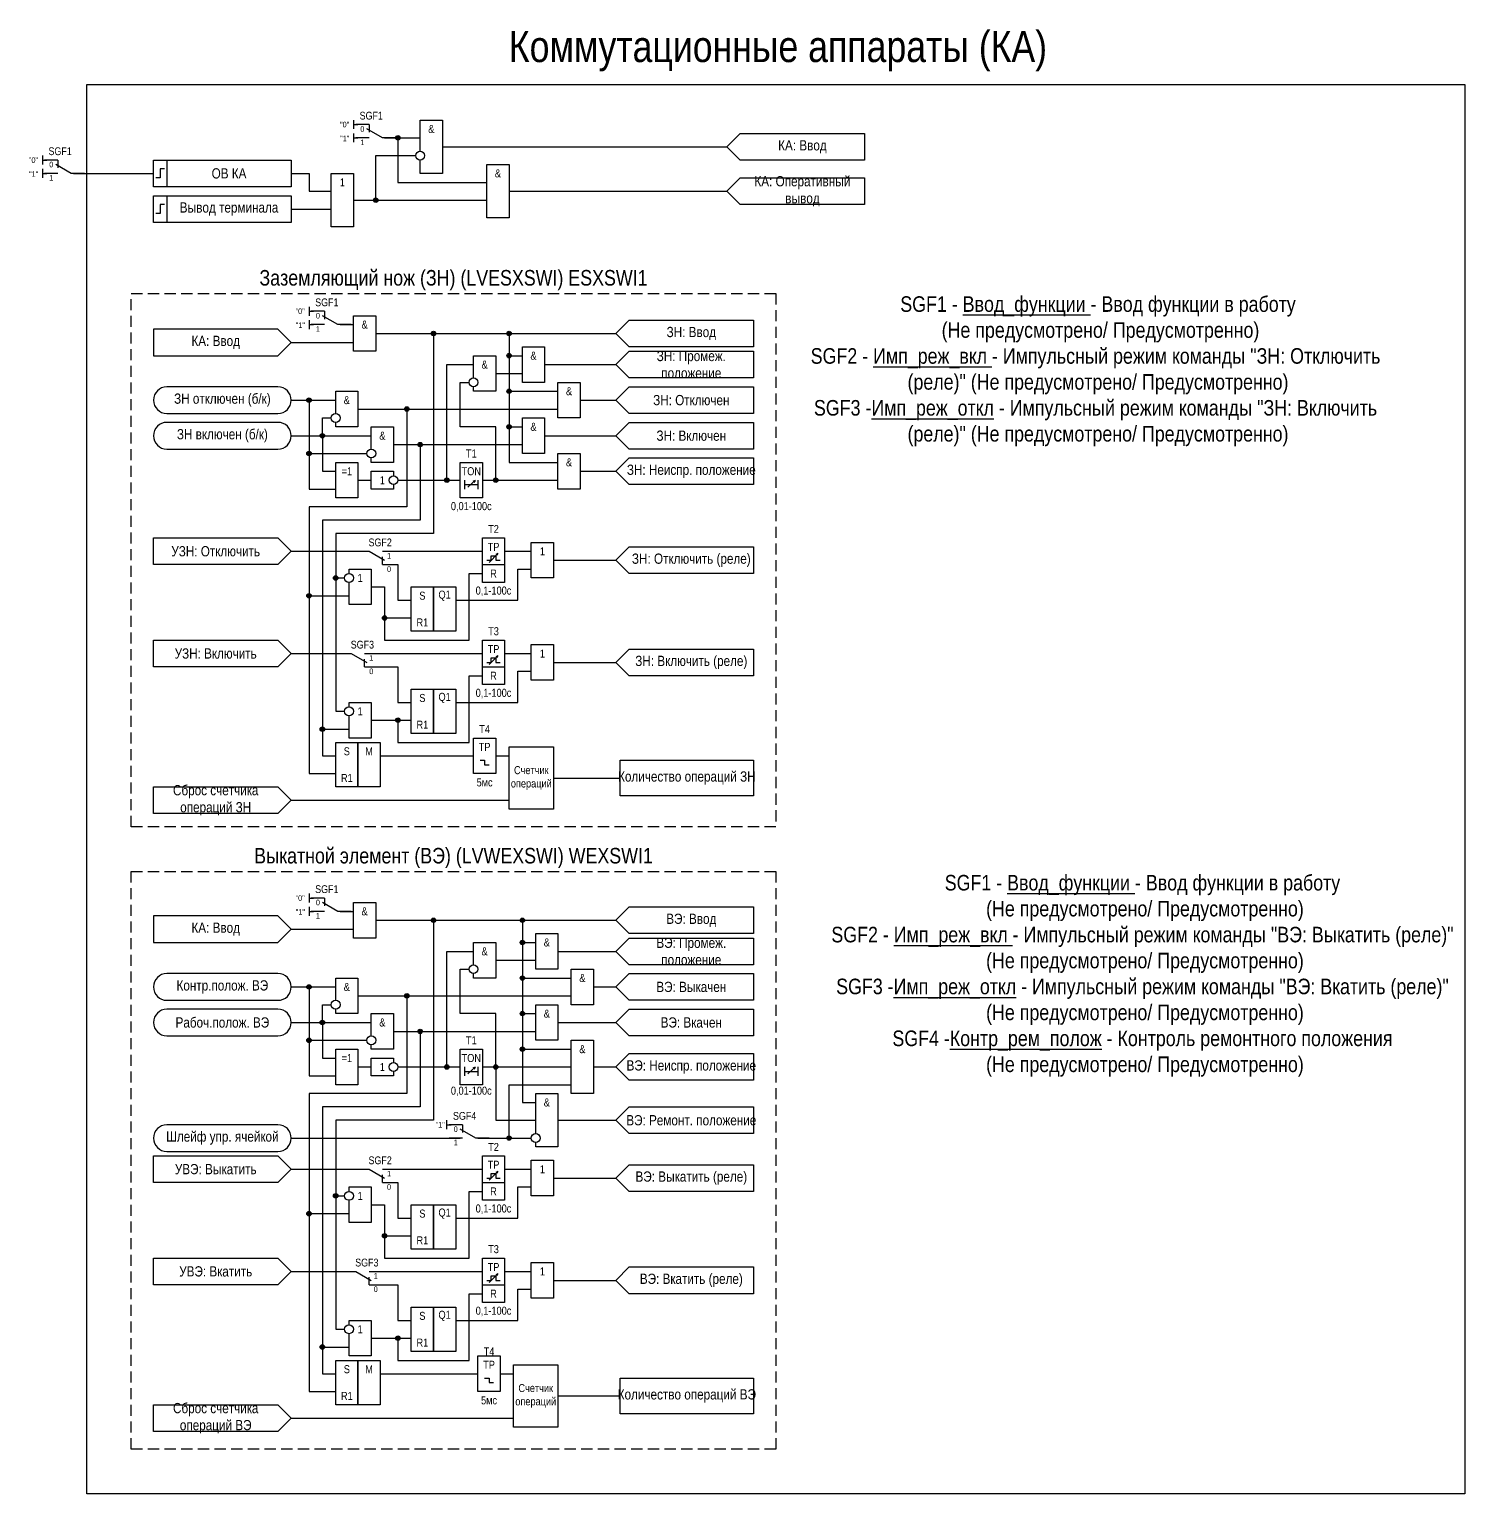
# Model space of a CAD drawing. Header units: millimetres. Extents: x -2185 to 310, y 0 to 555.
# Drawn here: x -857.9 to -535, y 0 to 329.4 of the extents above; entities that cross this region are included whole.
import ezdxf
from ezdxf.enums import TextEntityAlignment as Align

# ---------------------------------------------------------------- set-up
doc = ezdxf.new("R2010")
doc.units = ezdxf.units.MM
doc.linetypes.add('штриховая2', pattern=[0.375, 0.25, -0.125])
doc.layers.add('Основная', color=7, linetype='Continuous')
doc.styles.add('2.5_Gost_RD', font='ARIALN.TTF', dxfattribs={"height": 2.5})
doc.styles.add('3.5_Gost_RD', font='ARIALN.TTF', dxfattribs={"height": 3.5})
doc.styles.add('Вывод', font='ARIALN.TTF', dxfattribs={"height": 2.5})
doc.styles.add('Компонент', font='ARIALN.TTF', dxfattribs={"height": 3.5})

# ---------------------------------------------------------------- blocks, each defined once
blk = doc.blocks.new('Точка')
at = {"ltscale": 100}
h = blk.add_hatch(color=256, dxfattribs=at)
h.dxf.hatch_style = 1
edge = h.paths.add_edge_path()
edge.add_arc((0, 0), 0.5, 0, 360)
blk.add_circle((0, 0), 0.5, dxfattribs=at)
blk = doc.blocks.new('*U78')
at = {"layer": 'Основная', "color": 0}
blk.add_line((0, 0), (7, 4), dxfattribs=at)
at = {"layer": 'Основная', "ltscale": 0.35}
blk.add_line((6, 6), (6, 2.5), dxfattribs=at)
blk = doc.blocks.new('*U90')
at = {"layer": 'Основная', "color": 0}
for p, q in [((-3, 6), (-9, 6)), ((-3, 0), (-9, 0)), ((9, 0), (3, 0))]:
    blk.add_line(p, q, dxfattribs=at)
at = {"layer": 'Основная', "ltscale": 0.25, "xscale": -1}
blk.add_blockref('*U78', (3, 0), dxfattribs=at)
at = {"layer": 'Основная'}
for tag, height, style, p in [('В1', 2.5, 'Вывод', (-13, 6)), ('ОУ', 3.5, 'Компонент', (-2, 10)), ('В2', 2.5, 'Вывод', (-6, 4)), ('В3', 2.5, 'Вывод', (-6, -2))]:
    blk.add_attdef(tag, text='', height=height, dxfattribs=dict(at, style=style)).set_placement(p, align=Align.MIDDLE_CENTER)
blk = doc.blocks.new('*U80')
at = {"layer": 'Основная', "color": 0}
for p, q in [((-3, 6), (-9, 6)), ((-3, 0), (-9, 0)), ((9, 0), (3, 0))]:
    blk.add_line(p, q, dxfattribs=at)
at = {"layer": 'Основная', "ltscale": 0.25, "xscale": -1}
blk.add_blockref('*U78', (3, 0), dxfattribs=at)
at = {"layer": 'Основная'}
for tag, height, style, p in [('В1', 2.5, 'Вывод', (-14, 6)), ('ОУ', 3.5, 'Компонент', (-2, 10)), ('В2', 2.5, 'Вывод', (-6, 4)), ('В3', 2.5, 'Вывод', (-6, -2))]:
    blk.add_attdef(tag, text='', height=height, dxfattribs=dict(at, style=style)).set_placement(p, align=Align.MIDDLE_CENTER)
blk = doc.blocks.new('*U89')
at = {"layer": 'Основная', "color": 0}
for p, q in [((-9, 0), (-3, 0)), ((3, 6), (9, 6)), ((3, 0), (9, 0))]:
    blk.add_line(p, q, dxfattribs=at)
at = {"layer": 'Основная', "ltscale": 0.25}
blk.add_blockref('*U78', (-3, 0), dxfattribs=at)
at = {"layer": 'Основная'}
for tag, height, style, p in [('В2', 2.5, 'Вывод', (6, 8)), ('В1', 2.5, 'Вывод', (14, 6)), ('В3', 2.5, 'Вывод', (6, 2)), ('ОУ', 3.5, 'Компонент', (2, -4))]:
    blk.add_attdef(tag, text='', height=height, dxfattribs=dict(at, style=style)).set_placement(p, align=Align.MIDDLE_CENTER)

msp = doc.modelspace()

# ---------------------------------------------------------------- linework, layer by layer
at = {"ltscale": 100}
for p, q in [((-785, 309), (-785, 307)), ((-785, 308), (-784, 308)), ((-785, 306), (-785, 304)), ((-785, 305), (-784, 305)), ((-790, 293), (-790, 293)), ((-795, 267), (-795, 265)), ((-795, 266), (-794, 266)), ((-795, 264), (-795, 262)), ((-795, 263), (-794, 263)), ((-756, 228), (-756, 228)), ((-754.5, 209.5), (-752.5, 211.5)), ((-752.5, 211.5), (-753.01, 211.25)), ((-752.5, 211.5), (-752.74, 211.02)), ((-754.5, 186.5), (-752.5, 188.5)), ((-752.5, 188.5), (-753.01, 188.25)), ((-752.5, 188.5), (-752.74, 188.02)), ((-795, 135), (-795, 133)), ((-795, 134), (-794, 134)), ((-795, 132), (-795, 130)), ((-795, 131), (-794, 131)), ((-785, 131), (-785, 131)), ((-756, 96), (-756, 96)), ((-764, 82), (-764, 84)), ((-764, 83), (-763, 83)), ((-754.5, 70.5), (-752.5, 72.5)), ((-752.5, 72.5), (-753.01, 72.25)), ((-752.5, 72.5), (-752.74, 72.02)), ((-754.5, 47.5), (-752.5, 49.5)), ((-752.5, 49.5), (-753.01, 49.25)), ((-752.5, 49.5), (-752.74, 49.02))]:
    msp.add_line(p, q, dxfattribs=at)
at = {"color": 6, "ltscale": 100}
for p, q in [((-855, 301), (-855, 299)), ((-855, 300), (-854, 300)), ((-855, 298), (-855, 296)), ((-855, 297), (-854, 297)), ((-755.5, 164), (-754.5, 164)), ((-754.5, 25), (-753.5, 25))]:
    msp.add_line(p, q, dxfattribs=at)
at = {"color": 7, "ltscale": 100}
for p, q in [((-759.3, 226.46), (-757.63, 227.95)), ((-757.63, 227.95), (-758.15, 227.73)), ((-757.63, 227.95), (-757.89, 227.48)), ((-759.3, 94.46), (-757.63, 95.95)), ((-757.63, 95.95), (-758.15, 95.73)), ((-757.63, 95.95), (-757.89, 95.48))]:
    msp.add_line(p, q, dxfattribs=at)
at = {"ltscale": 100}
for points in [[(-845, 317), (-535, 317), (-535, 0), (-845, 0)], [(-830, 300), (-799, 300), (-799, 294), (-830, 294)], [(-830, 300), (-827, 300), (-827, 294), (-830, 294)], [(-790, 297), (-785, 297), (-785, 285), (-790, 285)], [(-755, 299), (-750, 299), (-750, 287), (-755, 287)], [(-830, 292), (-799, 292), (-799, 286), (-830, 286)], [(-830, 292), (-827, 292), (-827, 286), (-830, 286)], [(-785, 265), (-780, 265), (-780, 257), (-785, 257)], [(-830, 262), (-830, 256), (-802, 256), (-799, 259), (-802, 262)], [(-747, 258), (-742, 258), (-742, 250), (-747, 250)], [(-739, 250), (-734, 250), (-734, 242), (-739, 242)], [(-747, 242), (-742, 242), (-742, 234), (-747, 234)], [(-739, 234), (-734, 234), (-734, 226), (-739, 226)], [(-789, 232), (-784, 232), (-784, 224), (-789, 224)], [(-761, 232), (-756, 232), (-756, 224), (-761, 224)], [(-830, 215), (-802, 215), (-799, 212), (-802, 209), (-830, 209)], [(-756, 215), (-751, 215), (-751, 205), (-756, 205)], [(-745, 214), (-740, 214), (-740, 206), (-745, 206)], [(-756, 209), (-751, 209), (-751, 205), (-756, 205)], [(-772, 204), (-767, 204), (-767, 194), (-772, 194)], [(-767, 204), (-762, 204), (-762, 194), (-767, 194)], [(-830, 192), (-802, 192), (-799, 189), (-802, 186), (-830, 186)], [(-756, 192), (-751, 192), (-751, 182), (-756, 182)], [(-745, 191), (-740, 191), (-740, 183), (-745, 183)], [(-756, 186), (-751, 186), (-751, 182), (-756, 182)], [(-772, 181), (-767, 181), (-767, 171), (-772, 171)], [(-767, 181), (-762, 181), (-762, 171), (-767, 171)], [(-785, 133), (-780, 133), (-780, 125), (-785, 125)], [(-830, 130), (-830, 124), (-802, 124), (-799, 127), (-802, 130)], [(-744, 126), (-739, 126), (-739, 118), (-744, 118)], [(-736, 118), (-731, 118), (-731, 110), (-736, 110)], [(-744, 110), (-739, 110), (-739, 102), (-744, 102)], [(-789, 100), (-784, 100), (-784, 92), (-789, 92)], [(-761, 100), (-756, 100), (-756, 92), (-761, 92)], [(-736, 102), (-731, 102), (-731, 90), (-736, 90)], [(-830, 76), (-802, 76), (-799, 73), (-802, 70), (-830, 70)], [(-756, 76), (-751, 76), (-751, 66), (-756, 66)], [(-745, 75), (-740, 75), (-740, 67), (-745, 67)], [(-756, 70), (-751, 70), (-751, 66), (-756, 66)], [(-772, 65), (-767, 65), (-767, 55), (-772, 55)], [(-767, 65), (-762, 65), (-762, 55), (-767, 55)], [(-830, 53), (-802, 53), (-799, 50), (-802, 47), (-830, 47)], [(-756, 53), (-751, 53), (-751, 43), (-756, 43)], [(-745, 52), (-740, 52), (-740, 44), (-745, 44)], [(-756, 47), (-751, 47), (-751, 43), (-756, 43)], [(-772, 42), (-767, 42), (-767, 32), (-772, 32)], [(-767, 42), (-762, 42), (-762, 32), (-767, 32)]]:
    msp.add_lwpolyline(points, close=True, dxfattribs=at)
for points in [[(-770, 302), (-770, 309), (-765, 309), (-765, 297), (-770, 297), (-770, 300)], [(-778, 305), (-770, 305)], [(-778, 305), (-775, 305), (-775, 295), (-755, 295)], [(-701, 303), (-698, 306), (-670, 306), (-670, 300), (-698, 300), (-701, 303)], [(-785, 291), (-780, 291), (-780, 301), (-771, 301)], [(-765, 303), (-701, 303)], [(-799, 297), (-795, 297), (-795, 293), (-790, 293)], [(-701, 293), (-698, 296), (-670, 296), (-670, 290), (-698, 290), (-701, 293)], [(-785, 291), (-755, 291)], [(-750, 293), (-701, 293)], [(-799, 289), (-790, 289)], [(-726, 261), (-723, 264), (-695, 264), (-695, 258), (-723, 258), (-726, 261)], [(-780, 261), (-767, 261), (-767, 216), (-789, 216), (-789, 176), (-787, 176)], [(-780, 261), (-767, 261), (-767, 216), (-789, 216), (-789, 206), (-787, 206)], [(-788, 263), (-785, 263)], [(-780, 261), (-726, 261)], [(-780, 261), (-750, 261), (-750, 256), (-747, 256)], [(-780, 261), (-750, 261), (-750, 248), (-739, 248)], [(-780, 261), (-750, 261), (-750, 240), (-747, 240)], [(-780, 261), (-750, 261), (-750, 232), (-739, 232)], [(-799, 259), (-785, 259)], [(-726, 254), (-723, 257), (-695, 257), (-695, 251), (-723, 251), (-726, 254)], [(-775, 228), (-764, 228), (-764, 254), (-758, 254)], [(-758, 251), (-758, 256), (-753, 256), (-753, 248), (-758, 248), (-758, 249)], [(-742, 254), (-726, 254)], [(-753, 252), (-747, 252)], [(-789, 243), (-789, 248), (-784, 248), (-784, 240), (-789, 240), (-789, 241)], [(-756, 228), (-753, 228), (-753, 240), (-761, 240), (-761, 250), (-759, 250)], [(-726, 246), (-723, 249), (-695, 249), (-695, 243), (-723, 243), (-726, 246)], [(-799, 246), (-789, 246)], [(-799, 246), (-795, 246), (-795, 234), (-782, 234)], [(-799, 246), (-795, 246), (-795, 226), (-789, 226)], [(-784, 244), (-773, 244), (-773, 222), (-795, 222), (-795, 202), (-786, 202)], [(-784, 244), (-739, 244)], [(-734, 246), (-726, 246)], [(-799, 238), (-792, 238), (-792, 242), (-790, 242)], [(-726, 238), (-723, 241), (-695, 241), (-695, 235), (-723, 235), (-726, 238)], [(-799, 238), (-781, 238)], [(-799, 238), (-792, 238), (-792, 230), (-789, 230)], [(-781, 235), (-781, 240), (-776, 240), (-776, 232), (-781, 232), (-781, 233)], [(-742, 238), (-726, 238)], [(-776, 236), (-770, 236), (-770, 219), (-792, 219), (-792, 172), (-786, 172)], [(-776, 236), (-747, 236)], [(-726, 230), (-723, 233), (-695, 233), (-695, 227), (-723, 227), (-726, 230)], [(-784, 228), (-781, 228)], [(-776, 227), (-776, 226), (-781, 226), (-781, 230), (-776, 230), (-776, 229)], [(-775, 228), (-761, 228)], [(-760, 228), (-760, 226)], [(-757, 228), (-757, 226)], [(-756, 228), (-739, 228)], [(-734, 230), (-726, 230)], [(-760, 227), (-757, 227)], [(-799, 212), (-782, 212)], [(-778, 212), (-756, 212)], [(-755, 210), (-754, 210), (-754, 211), (-753, 211), (-753, 210), (-752, 210)], [(-751, 212), (-745, 212)], [(-726, 210), (-723, 213), (-695, 213), (-695, 207), (-723, 207), (-726, 210)], [(-786, 207), (-786, 208), (-781, 208), (-781, 200), (-786, 200), (-786, 205)], [(-778, 209), (-775, 209), (-775, 201), (-772, 201)], [(-762, 201), (-748, 201), (-748, 208), (-745, 208)], [(-740, 210), (-726, 210)], [(-781, 204), (-778, 204), (-778, 192), (-759, 192), (-759, 207), (-756, 207)], [(-781, 204), (-778, 204), (-778, 197), (-772, 197)], [(-799, 189), (-786, 189)], [(-782, 189), (-756, 189)], [(-755, 187), (-754, 187), (-754, 188), (-753, 188), (-753, 187), (-752, 187)], [(-751, 189), (-745, 189)], [(-726, 187), (-723, 190), (-695, 190), (-695, 184), (-723, 184), (-726, 187)], [(-782, 186), (-775, 186), (-775, 178), (-772, 178)], [(-762, 178), (-748, 178), (-748, 185), (-745, 185)], [(-740, 187), (-726, 187)], [(-781, 174), (-775, 174), (-775, 169), (-759, 169), (-759, 184), (-756, 184)], [(-786, 177), (-786, 178), (-781, 178), (-781, 170), (-786, 170), (-786, 175)], [(-781, 174), (-772, 174)], [(-726, 129), (-723, 132), (-695, 132), (-695, 126), (-723, 126), (-726, 129)], [(-780, 129), (-767, 129), (-767, 84), (-789, 84), (-789, 67), (-787, 67)], [(-780, 129), (-767, 129), (-767, 84), (-789, 84), (-789, 37), (-787, 37)], [(-788, 131), (-785, 131)], [(-780, 129), (-726, 129)], [(-780, 129), (-747, 129), (-747, 124), (-744, 124)], [(-780, 129), (-747, 129), (-747, 116), (-736, 116)], [(-780, 129), (-747, 129), (-747, 108), (-744, 108)], [(-780, 129), (-747, 129), (-747, 100), (-736, 100)], [(-780, 129), (-747, 129), (-747, 88), (-744, 88)], [(-799, 127), (-785, 127)], [(-775, 96), (-764, 96), (-764, 122), (-758, 122)], [(-758, 119), (-758, 124), (-753, 124), (-753, 116), (-758, 116), (-758, 117)], [(-739, 122), (-726, 122)], [(-726, 122), (-723, 125), (-695, 125), (-695, 119), (-723, 119), (-726, 122)], [(-753, 120), (-744, 120)], [(-789, 111), (-789, 116), (-784, 116), (-784, 108), (-789, 108), (-789, 109)], [(-756, 96), (-753, 96), (-753, 108), (-761, 108), (-761, 118), (-759, 118)], [(-726, 114), (-723, 117), (-695, 117), (-695, 111), (-723, 111), (-726, 114)], [(-799, 114), (-789, 114)], [(-799, 114), (-795, 114), (-795, 102), (-782, 102)], [(-799, 114), (-795, 114), (-795, 94), (-789, 94)], [(-731, 114), (-726, 114)], [(-799, 106), (-792, 106), (-792, 110), (-790, 110)], [(-784, 112), (-773, 112), (-773, 90), (-795, 90), (-795, 63), (-786, 63), (-786, 63)], [(-784, 112), (-736, 112)], [(-726, 106), (-723, 109), (-695, 109), (-695, 103), (-723, 103), (-726, 106)], [(-799, 106), (-781, 106)], [(-799, 106), (-792, 106), (-792, 98), (-789, 98)], [(-781, 103), (-781, 108), (-776, 108), (-776, 100), (-781, 100), (-781, 101)], [(-739, 106), (-726, 106)], [(-776, 104), (-770, 104), (-770, 87), (-792, 87), (-792, 33), (-786, 33)], [(-776, 104), (-744, 104)], [(-726, 96), (-723, 99), (-695, 99), (-695, 93), (-723, 93), (-726, 96)], [(-784, 96), (-781, 96)], [(-776, 95), (-776, 94), (-781, 94), (-781, 98), (-776, 98), (-776, 97)], [(-775, 96), (-761, 96)], [(-760, 96), (-760, 94)], [(-757, 96), (-757, 94)], [(-756, 96), (-736, 96)], [(-756, 96), (-753, 96), (-753, 84), (-744, 84)], [(-731, 96), (-726, 96)], [(-760, 95), (-757, 95)], [(-757, 80), (-750, 80), (-750, 92), (-736, 92)], [(-744, 81), (-744, 90), (-739, 90), (-739, 78), (-744, 78), (-744, 79)], [(-726, 84), (-723, 87), (-695, 87), (-695, 81), (-723, 81), (-726, 84)], [(-739, 84), (-726, 84)], [(-799, 80), (-761, 80)], [(-757, 80), (-745, 80)], [(-799, 73), (-782, 73)], [(-778, 73), (-756, 73)], [(-751, 73), (-745, 73)], [(-726, 71), (-723, 74), (-695, 74), (-695, 68), (-723, 68), (-726, 71)], [(-778, 70), (-775, 70), (-775, 62), (-772, 62)], [(-755, 71), (-754, 71), (-754, 72), (-753, 72), (-753, 71), (-752, 71)], [(-740, 71), (-726, 71)], [(-786, 68), (-786, 69), (-781, 69), (-781, 61), (-786, 61), (-786, 66)], [(-781, 65), (-778, 65), (-778, 53), (-759, 53), (-759, 68), (-756, 68)], [(-762, 62), (-748, 62), (-748, 69), (-745, 69)], [(-781, 65), (-778, 65), (-778, 58), (-772, 58)], [(-799, 50), (-785, 50)], [(-781, 50), (-756, 50)], [(-751, 50), (-745, 50)], [(-726, 48), (-723, 51), (-695, 51), (-695, 45), (-723, 45), (-726, 48)], [(-781, 47), (-775, 47), (-775, 39), (-772, 39)], [(-755, 48), (-754, 48), (-754, 49), (-753, 49), (-753, 48), (-752, 48)], [(-740, 48), (-726, 48)], [(-781, 35), (-775, 35), (-775, 30), (-759, 30), (-759, 45), (-756, 45)], [(-762, 39), (-748, 39), (-748, 46), (-745, 46)], [(-786, 38), (-786, 39), (-781, 39), (-781, 31), (-786, 31), (-786, 36)], [(-781, 35), (-772, 35)]]:
    msp.add_lwpolyline(points, dxfattribs=at)
at = {"color": 6, "ltscale": 100}
for points in [[(-848, 297), (-830, 297)], [(-784, 244), (-773, 244), (-773, 222), (-795, 222), (-795, 162), (-789, 162)], [(-776, 236), (-770, 236), (-770, 219), (-792, 219), (-792, 166), (-789, 166)], [(-779, 166), (-758, 166)], [(-756.5, 165), (-755.5, 165)], [(-755.5, 165), (-755.5, 164)], [(-753, 166), (-750, 166)], [(-740, 161), (-725, 161)], [(-799, 156), (-750, 156)], [(-784, 112), (-773, 112), (-773, 90), (-795, 90), (-795, 23), (-789, 23)], [(-776, 104), (-770, 104), (-770, 87), (-792, 87), (-792, 27), (-789, 27)], [(-779, 27), (-757, 27)], [(-752, 27), (-749, 27)], [(-755.5, 26), (-754.5, 26)], [(-754.5, 26), (-754.5, 25)], [(-739, 22), (-725, 22)], [(-799, 17), (-749, 17)]]:
    msp.add_lwpolyline(points, dxfattribs=at)
at = {"lineweight": 30, "ltscale": 100}
for points in [[(-827.5, 298), (-828.5, 298), (-828.5, 296), (-829.5, 296)], [(-827.5, 290), (-828.5, 290), (-828.5, 288), (-829.5, 288)]]:
    msp.add_lwpolyline(points, dxfattribs=at)
at = {"linetype": 'штриховая2', "ltscale": 10}
for points in [[(-690, 150), (-835, 150), (-835, 270), (-690, 270)], [(-690, 10), (-835, 10), (-835, 140), (-690, 140)]]:
    msp.add_lwpolyline(points, close=True, dxfattribs=at)
at = {"ltscale": 100}
for points in [[(-827, 243), (-802, 243, 1), (-802, 249), (-827, 249, 1)], [(-827, 235), (-802, 235, 1), (-802, 241), (-827, 241, 1)], [(-827, 111), (-802, 111, 1), (-802, 117), (-827, 117, 1)], [(-827, 103), (-802, 103, 1), (-802, 109), (-827, 109, 1)], [(-827, 77), (-802, 77, 1), (-802, 83), (-827, 83, 1)]]:
    msp.add_lwpolyline(points, format="xyb", close=True, dxfattribs=at)
at = {"color": 6, "ltscale": 100}
for points in [[(-789, 169), (-784, 169), (-784, 159), (-789, 159)], [(-784, 169), (-779, 169), (-779, 159), (-784, 159)], [(-758, 170), (-753, 170), (-753, 162), (-758, 162)], [(-750, 168), (-740, 168), (-740, 154), (-750, 154)], [(-725, 165), (-695, 165), (-695, 157), (-725, 157)], [(-830, 159), (-802, 159), (-799, 156), (-802, 153), (-830, 153)], [(-789, 30), (-784, 30), (-784, 20), (-789, 20)], [(-784, 30), (-779, 30), (-779, 20), (-784, 20)], [(-757, 31), (-752, 31), (-752, 23), (-757, 23)], [(-749, 29), (-739, 29), (-739, 15), (-749, 15)], [(-725, 26), (-695, 26), (-695, 18), (-725, 18)], [(-830, 20), (-802, 20), (-799, 17), (-802, 14), (-830, 14)]]:
    msp.add_lwpolyline(points, close=True, dxfattribs=at)
for centre in [(-770, 301), (-776, 228), (-776, 96), (-744, 80)]:
    msp.add_circle(centre, 1)
at = {"ltscale": 100}
for centre in [(-758, 250), (-789, 242), (-781, 234), (-786, 206), (-786, 176), (-758, 118), (-789, 110), (-781, 102), (-786, 67), (-786, 37)]:
    msp.add_circle(centre, 1, dxfattribs=at)

# ---------------------------------------------------------------- block references
for p in [(-775, 305), (-780, 291), (-767, 261), (-750, 261), (-750, 256), (-750, 248), (-750, 240), (-789, 206), (-778, 197), (-775, 174), (-767, 129), (-747, 129), (-747, 124), (-747, 116), (-747, 108), (-747, 100), (-778, 58), (-775, 35)]:
    msp.add_blockref('Точка', p, dxfattribs=at)
at = {"color": 2, "ltscale": 100}
for p in [(-795, 246), (-773, 244), (-792, 238), (-795, 234), (-770, 236), (-764, 228), (-753, 228), (-795, 202), (-792, 172), (-795, 114), (-773, 112), (-792, 106), (-795, 102), (-770, 104), (-764, 96), (-753, 96), (-750, 80), (-789, 67), (-795, 63), (-792, 33)]:
    msp.add_blockref('Точка', p, dxfattribs=at)
at = {"layer": 'Основная', "ltscale": 0.25, "xscale": 0.5, "yscale": 0.5, "zscale": 0.5}
for name, p, values in [('*U80', (-780, 305), {'ОУ': 'SGF1', 'В1': '"0"', 'В2': '0', 'В3': '1'}), ('*U80', (-790, 263), {'ОУ': 'SGF1', 'В1': '"0"', 'В2': '0', 'В3': '1'}), ('*U80', (-790, 131), {'ОУ': 'SGF1', 'В1': '"0"', 'В2': '0', 'В3': '1'}), ('*U90', (-759, 80), {'ОУ': 'SGF4', 'В1': '"1"', 'В2': '0', 'В3': '1'})]:
    msp.add_blockref(name, p, dxfattribs=at).add_auto_attribs(values)
at = {"layer": 'Основная', "color": 6, "ltscale": 0.25, "xscale": 0.5, "yscale": 0.5, "zscale": 0.5}
msp.add_blockref('*U80', (-850, 297), dxfattribs=at).add_auto_attribs({'ОУ': 'SGF1', 'В1': '"0"', 'В2': '0', 'В3': '1'})
at = {"layer": 'Основная', "ltscale": 0.25}
ref = msp.add_blockref('*U89', (-780, 212), dxfattribs=dict(at, xscale=-0.5, yscale=0.5, zscale=0.5, rotation=180))
ref.add_attrib('ОУ', 'SGF2', dxfattribs={"height": 1.75, "style": 'Компонент'}).set_placement((-779, 214), align=Align.MIDDLE_CENTER)
ref.add_attrib('В2', '0', dxfattribs={"height": 1.25, "style": 'Вывод'}).set_placement((-777, 208), align=Align.MIDDLE_CENTER)
ref.add_attrib('В3', '1', dxfattribs={"height": 1.25, "style": 'Вывод'}).set_placement((-777, 211), align=Align.MIDDLE_CENTER)
ref = msp.add_blockref('*U89', (-784, 189), dxfattribs=dict(at, xscale=-0.5, yscale=0.5, zscale=0.5, rotation=180))
ref.add_attrib('ОУ', 'SGF3', dxfattribs={"height": 1.75, "style": 'Компонент'}).set_placement((-783, 191), align=Align.MIDDLE_CENTER)
ref.add_attrib('В2', '0', dxfattribs={"height": 1.25, "style": 'Вывод'}).set_placement((-781, 185), align=Align.MIDDLE_CENTER)
ref.add_attrib('В3', '1', dxfattribs={"height": 1.25, "style": 'Вывод'}).set_placement((-781, 188), align=Align.MIDDLE_CENTER)
ref = msp.add_blockref('*U89', (-780, 73), dxfattribs=dict(at, xscale=-0.5, yscale=0.5, zscale=0.5, rotation=180))
ref.add_attrib('ОУ', 'SGF2', dxfattribs={"height": 1.75, "style": 'Компонент'}).set_placement((-779, 75), align=Align.MIDDLE_CENTER)
ref.add_attrib('В2', '0', dxfattribs={"height": 1.25, "style": 'Вывод'}).set_placement((-777, 69), align=Align.MIDDLE_CENTER)
ref.add_attrib('В3', '1', dxfattribs={"height": 1.25, "style": 'Вывод'}).set_placement((-777, 72), align=Align.MIDDLE_CENTER)
ref = msp.add_blockref('*U89', (-783, 50), dxfattribs=dict(at, xscale=-0.5, yscale=0.5, zscale=0.5, rotation=180))
ref.add_attrib('ОУ', 'SGF3', dxfattribs={"height": 1.75, "style": 'Компонент'}).set_placement((-782, 52), align=Align.MIDDLE_CENTER)
ref.add_attrib('В2', '0', dxfattribs={"height": 1.25, "style": 'Вывод'}).set_placement((-780, 46), align=Align.MIDDLE_CENTER)
ref.add_attrib('В3', '1', dxfattribs={"height": 1.25, "style": 'Вывод'}).set_placement((-780, 49), align=Align.MIDDLE_CENTER)

# ---------------------------------------------------------------- texts
at = {"ltscale": 100, "attachment_point": 5}
for s, insert, char_height, width, style in [('{\\C3;Коммутационные аппараты (КА)}', (-689.5, 324.5), 7, 309, '3.5_Gost_RD'), ('&', (-767.5, 307), 1.8, 5, '2.5_Gost_RD'), ('КА: Ввод', (-684, 303), 2.3, 28, '2.5_Gost_RD'), ('&', (-752.5, 297), 1.8, 5, '2.5_Gost_RD'), ('КА: Оперативный вывод', (-684, 293), 2.3, 28, '2.5_Gost_RD'), ('1', (-787.5, 295), 1.8, 5, '2.5_Gost_RD'), ('&', (-782.5, 263), 1.8, 5, '2.5_Gost_RD'), ('КА: Ввод', (-816, 259), 2.3, 28, '2.5_Gost_RD'), ('ЗН: Ввод', (-709, 261), 2.3, 28, '2.5_Gost_RD'), ('ЗН: Промеж. положение', (-709, 254), 2.3, 28, '2.5_Gost_RD'), ('&', (-755.5, 254), 1.8, 5, '2.5_Gost_RD'), ('&', (-744.5, 256), 1.8, 5, '2.5_Gost_RD'), ('ЗН отключен (б/к)', (-814.5, 246), 2.3, 31, '2.5_Gost_RD'), ('&', (-736.5, 248), 1.8, 5, '2.5_Gost_RD'), ('ЗН: Отключен', (-709, 246), 2.3, 28, '2.5_Gost_RD'), ('&', (-786.5, 246), 1.8, 5, '2.5_Gost_RD'), ('&', (-744.5, 240), 1.8, 5, '2.5_Gost_RD'), ('ЗН включен (б/к)', (-814.5, 238), 2.3, 31, '2.5_Gost_RD'), ('&', (-778.5, 238), 1.8, 5, '2.5_Gost_RD'), ('ЗН: Включен', (-709, 238), 2.3, 28, '2.5_Gost_RD'), ('T1', (-758.5, 234), 1.8, 5, '2.5_Gost_RD'), ('=1', (-786.5, 230), 1.8, 5, '2.5_Gost_RD'), ('TON', (-758.5, 230), 1.8, 5, '2.5_Gost_RD'), ('&', (-736.5, 232), 1.8, 5, '2.5_Gost_RD'), ('ЗН: Неиспр. положение', (-709, 230), 2.3, 28, '2.5_Gost_RD'), ('1', (-778.5, 228), 1.8, 5, '2.5_Gost_RD'), ('0,01-100с', (-758.5, 222), 1.8, 5, '2.5_Gost_RD'), ('T2', (-753.5, 217), 1.8, 5, '2.5_Gost_RD'), ('УЗН: Отключить', (-816, 212), 2.3, 28, '2.5_Gost_RD'), ('TP', (-753.5, 213), 1.8, 5, '2.5_Gost_RD'), ('1', (-742.5, 212), 1.8, 5, '2.5_Gost_RD'), ('ЗН: Отключить (реле)', (-709, 210), 2.3, 28, '2.5_Gost_RD'), ('R', (-753.5, 207), 1.8, 5, '2.5_Gost_RD'), ('1', (-783.5, 206), 1.8, 5, '2.5_Gost_RD'), ('S', (-769.5, 202), 1.8, 5, '2.5_Gost_RD'), ('Q1', (-764.5, 202), 1.8, 5, '2.5_Gost_RD'), ('0,1-100с', (-753.5, 203), 1.8, 5, '2.5_Gost_RD'), ('R1', (-769.5, 196), 1.8, 5, '2.5_Gost_RD'), ('T3', (-753.5, 194), 1.8, 5, '2.5_Gost_RD'), ('УЗН: Включить', (-816, 189), 2.3, 28, '2.5_Gost_RD'), ('TP', (-753.5, 190), 1.8, 5, '2.5_Gost_RD'), ('1', (-742.5, 189), 1.8, 5, '2.5_Gost_RD'), ('ЗН: Включить (реле)', (-709, 187), 2.3, 28, '2.5_Gost_RD'), ('R', (-753.5, 184), 1.8, 5, '2.5_Gost_RD'), ('S', (-769.5, 179), 1.8, 5, '2.5_Gost_RD'), ('Q1', (-764.5, 179), 1.8, 5, '2.5_Gost_RD'), ('0,1-100с', (-753.5, 180), 1.8, 5, '2.5_Gost_RD'), ('1', (-783.5, 176), 1.8, 5, '2.5_Gost_RD'), ('R1', (-769.5, 173), 1.8, 5, '2.5_Gost_RD'), ('&', (-782.5, 131), 1.8, 5, '2.5_Gost_RD'), ('КА: Ввод', (-816, 127), 2.3, 28, '2.5_Gost_RD'), ('ВЭ: Ввод', (-709, 129), 2.3, 28, '2.5_Gost_RD'), ('&', (-755.5, 122), 1.8, 5, '2.5_Gost_RD'), ('&', (-741.5, 124), 1.8, 5, '2.5_Gost_RD'), ('ВЭ: Промеж. положение', (-709, 122), 2.3, 28, '2.5_Gost_RD'), ('Контр.полож. ВЭ', (-814.5, 114), 2.3, 31, '2.5_Gost_RD'), ('&', (-733.5, 116), 1.8, 5, '2.5_Gost_RD'), ('&', (-786.5, 114), 1.8, 5, '2.5_Gost_RD'), ('ВЭ: Выкачен', (-709, 114), 2.3, 28, '2.5_Gost_RD'), ('&', (-741.5, 108), 1.8, 5, '2.5_Gost_RD'), ('\\pt18.4;Рабоч.полож. ВЭ', (-814.5, 106), 2.3, 31, '2.5_Gost_RD'), ('&', (-778.5, 106), 1.8, 5, '2.5_Gost_RD'), ('ВЭ: Вкачен', (-709, 106), 2.3, 28, '2.5_Gost_RD'), ('T1', (-758.5, 102), 1.8, 5, '2.5_Gost_RD'), ('=1', (-786.5, 98), 1.8, 5, '2.5_Gost_RD'), ('TON', (-758.5, 98), 1.8, 5, '2.5_Gost_RD'), ('&', (-733.5, 100), 1.8, 5, '2.5_Gost_RD'), ('1', (-778.5, 96), 1.8, 5, '2.5_Gost_RD'), ('ВЭ: Неиспр. положение', (-709, 96), 2.3, 28, '2.5_Gost_RD'), ('0,01-100с', (-758.5, 90.5), 1.8, 5, '2.5_Gost_RD'), ('&', (-741.5, 88), 1.8, 5, '2.5_Gost_RD'), ('ВЭ: Ремонт. положение', (-709, 84), 2.3, 28, '2.5_Gost_RD'), ('Шлейф упр. ячейкой', (-814.5, 80), 2.3, 31, '2.5_Gost_RD'), ('T2', (-753.5, 78), 1.8, 5, '2.5_Gost_RD'), ('УВЭ: Выкатить', (-816, 73), 2.3, 28, '2.5_Gost_RD'), ('TP', (-753.5, 74), 1.8, 5, '2.5_Gost_RD'), ('1', (-742.5, 73), 1.8, 5, '2.5_Gost_RD'), ('ВЭ: Выкатить (реле)', (-709, 71), 2.3, 28, '2.5_Gost_RD'), ('1', (-783.5, 67), 1.8, 5, '2.5_Gost_RD'), ('R', (-753.5, 68), 1.8, 5, '2.5_Gost_RD'), ('S', (-769.5, 63), 1.8, 5, '2.5_Gost_RD'), ('Q1', (-764.5, 63), 1.8, 5, '2.5_Gost_RD'), ('0,1-100с', (-753.5, 64), 1.8, 5, '2.5_Gost_RD'), ('R1', (-769.5, 57), 1.8, 5, '2.5_Gost_RD'), ('T3', (-753.5, 55), 1.8, 5, '2.5_Gost_RD'), ('УВЭ: Вкатить', (-816, 50), 2.3, 28, '2.5_Gost_RD'), ('TP', (-753.5, 51), 1.8, 5, '2.5_Gost_RD'), ('1', (-742.5, 50), 1.8, 5, '2.5_Gost_RD'), ('ВЭ: Вкатить (реле)', (-709, 48), 2.3, 28, '2.5_Gost_RD'), ('R', (-753.5, 45), 1.8, 5, '2.5_Gost_RD'), ('S', (-769.5, 40), 1.8, 5, '2.5_Gost_RD'), ('Q1', (-764.5, 40), 1.8, 5, '2.5_Gost_RD'), ('0,1-100с', (-753.5, 41), 1.8, 5, '2.5_Gost_RD'), ('1', (-783.5, 37), 1.8, 5, '2.5_Gost_RD'), ('R1', (-769.5, 34), 1.8, 5, '2.5_Gost_RD')]:
    msp.add_mtext(s, dxfattribs=dict(at, insert=insert, char_height=char_height, width=width, style=style))
at = {"ltscale": 100, "char_height": 1.25, "attachment_point": 1, "style": '3.5_Gost_RD'}
for insert in [(-788, 305.5), (-798, 263.5), (-798, 131.5)]:
    msp.add_mtext_dynamic_manual_height_columns('"1"', width=2, gutter_width=17.5, heights=[0], dxfattribs=dict(at, insert=insert))
at = {"color": 6, "ltscale": 100, "insert": (-858, 297.5), "char_height": 1.25, "attachment_point": 1, "style": '3.5_Gost_RD'}
msp.add_mtext_dynamic_manual_height_columns('"1"', width=2, gutter_width=17.5, heights=[0], dxfattribs=at)
at = {"color": 0, "ltscale": 100, "char_height": 2.3, "width": 28, "attachment_point": 5, "style": '2.5_Gost_RD'}
for s, insert in [('{\\C256;ОВ КА}', (-813, 297)), ('{\\C256;Вывод терминала}', (-813, 289))]:
    msp.add_mtext(s, dxfattribs=dict(at, insert=insert))
at = {"color": 30, "ltscale": 100, "char_height": 3.5, "attachment_point": 5, "style": '3.5_Gost_RD'}
for s, insert, width in [('Заземляющий нож (ЗН) (LVESXSWI) {\\C6;ESXSWI1}', (-762.5, 273), 145), ('SGF1 - {\\LВвод_функции} - Ввод функции в работу \\P^I(Не предусмотрено/ Предусмотренно)\\PSGF2 - {\\LИмп_реж_вкл} - Импульсный режим команды "ЗН: Отключить ^I(реле)" (Не предусмотрено/ Предусмотренно)\\PSGF3 -{\\LИмп_реж_откл} - Импульсный режим команды "ЗН: Включить ^I(реле)" (Не предусмотрено/ Предусмотренно)', (-617.5, 252.5), 135), ('Выкатной элемент (ВЭ) (LVWEXSWI) {\\C6;WEXSWI1}', (-762.5, 143), 145), ('SGF1 - {\\LВвод_функции} - Ввод функции в работу \\P^I(Не предусмотрено/ Предусмотренно)\\PSGF2 - {\\LИмп_реж_вкл} - Импульсный режим команды "ВЭ: Выкатить (реле)" \\P^I(Не предусмотрено/ Предусмотренно)\\PSGF3 -{\\LИмп_реж_откл} - Импульсный режим команды "ВЭ: Вкатить (реле)" \\P^I(Не предусмотрено/ Предусмотренно)\\PSGF4 -{\\LКонтр_рем_полож} - Контроль ремонтного положения \\P^I(Не предусмотрено/ Предусмотренно)', (-607.5, 116.5), 155)]:
    msp.add_mtext(s, dxfattribs=dict(at, insert=insert, width=width))
at = {"color": 6, "ltscale": 100, "attachment_point": 5, "style": '2.5_Gost_RD'}
for s, insert, char_height, width in [('T4', (-755.5, 172), 1.8, 5), ('TP', (-755.5, 168), 1.8, 5), ('S', (-786.5, 167), 1.8, 5), ('М', (-781.5, 167), 1.8, 5), ('R1', (-786.5, 161), 1.8, 5), ('Счетчик^Jопераций', (-745, 161), 1.8, 10), ('Количество операций ЗН', (-710, 161), 2.3, 30), ('Сброс счетчика операций ЗН', (-816, 156), 2.3, 28), ('5мс', (-755.5, 160), 1.8, 5), ('TP', (-754.5, 29), 1.8, 5), ('T4', (-754.5, 32), 1.8, 5), ('S', (-786.5, 28), 1.8, 5), ('М', (-781.5, 28), 1.8, 5), ('Счетчик^Jопераций', (-744, 22), 1.8, 10), ('Количество операций ВЭ', (-710, 22), 2.3, 30), ('Сброс счетчика операций ВЭ', (-816, 17), 2.3, 28), ('R1', (-786.5, 22), 1.8, 5), ('5мс', (-754.5, 21), 1.8, 5)]:
    msp.add_mtext(s, dxfattribs=dict(at, insert=insert, char_height=char_height, width=width))

doc.saveas('drawing.dxf')
